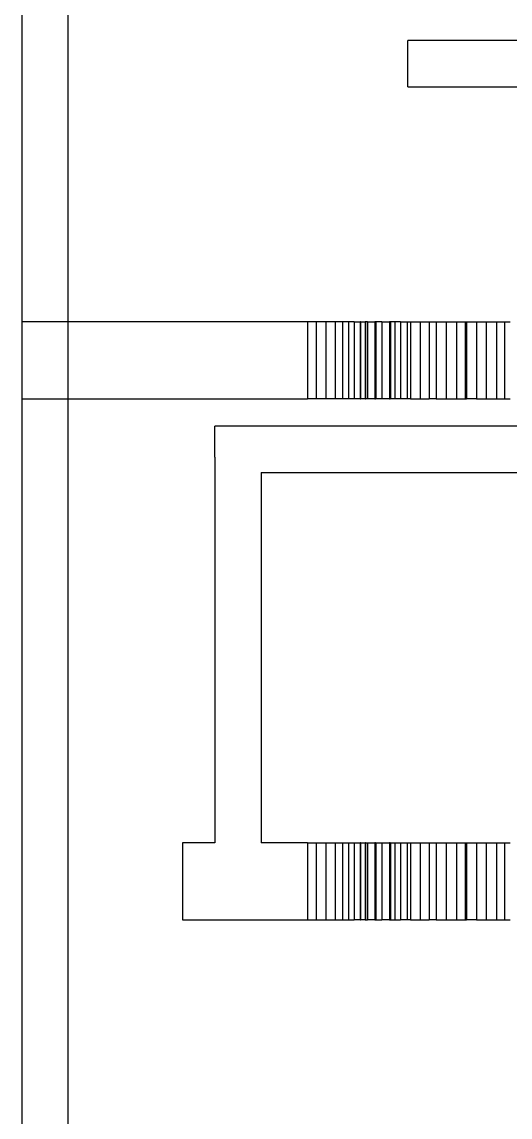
# Model space of a CAD drawing. Extents: x -49 to 4846, y -968 to 1090.
# Drawn here: x 4445.7 to 4509, y 850.3 to 992.3 of the extents above; entities that cross this region are included whole.
import ezdxf

# ---------------------------------------------------------------- set-up
doc = ezdxf.new("R2010")
doc.units = 0
doc.layers.get('0').update_dxf_attribs({"linetype": 'CONTINUOUS'})

msp = doc.modelspace()

# ---------------------------------------------------------------- linework, layer by layer
for p, q in [((4445.735918, 1015.826559), (4445.735918, 765.826559)), ((4445.735918, 1015.826559), (4445.735918, 765.826559)), ((4451.735918, 765.826559), (4451.735918, 1015.826559)), ((4495.735918, 983.891893), (4495.735918, 989.891893)), ((4610.735918, 989.891893), (4495.735918, 989.891893)), ((4495.735918, 983.891893), (4495.735918, 989.891893)), ((4495.735918, 983.891893), (4745.735918, 983.891893)), ((4482.735738, 953.419892), (4445.735918, 953.419892)), ((4482.735738, 953.419892), (4482.735738, 943.419892)), ((4445.735918, 943.419892), (4482.735738, 943.419892)), ((4470.735918, 935.86871), (4470.735918, 939.891893)), ((4540.735918, 939.891893), (4470.735918, 939.891893)), ((4470.735918, 935.86871), (4470.735918, 939.891893)), ((4470.735918, 935.86871), (4470.735918, 885.86871)), ((4470.735918, 935.86871), (4470.735918, 885.86871)), ((4476.735918, 933.891893), (4540.735918, 933.891893)), ((4476.735918, 933.891893), (4476.735918, 885.86871)), ((4470.735918, 885.86871), (4466.53984, 885.86871)), ((4482.735738, 885.86871), (4476.735918, 885.86871)), ((4482.735738, 885.86871), (4482.735738, 875.86871)), ((4466.53984, 875.86871), (4482.735738, 875.86871))]:
    msp.add_line(p, q)
at = {"color": 6}
for p, q in [((4445.735918, 953.419892), (4445.735918, 943.419892)), ((4482.741, 953.419892), (4482.737053, 953.419892)), ((4483.842085, 953.419892), (4482.741, 953.419892)), ((4482.741, 953.419892), (4482.741, 943.419892)), ((4485.119254, 953.419892), (4483.842085, 953.419892)), ((4483.842085, 953.419892), (4483.842085, 943.419892)), ((4486.318765, 953.419892), (4485.119254, 953.419892)), ((4485.119254, 953.419892), (4485.119254, 943.419892)), ((4487.240808, 953.419892), (4486.318765, 953.419892)), ((4486.318765, 953.419892), (4486.318765, 943.419892)), ((4488.031898, 953.419892), (4487.240806, 953.419892)), ((4487.240808, 953.419892), (4487.240808, 943.419892)), ((4488.776507, 953.419892), (4488.031898, 953.419892)), ((4488.031898, 953.419892), (4488.031898, 943.419892)), ((4488.776507, 953.419892), (4488.776507, 943.419892)), ((4488.776508, 953.419892), (4489.558954, 953.419892)), ((4489.573401, 953.419892), (4489.558681, 953.419892)), ((4489.558954, 953.419892), (4489.558954, 943.419892)), ((4489.573401, 953.419892), (4489.57814, 953.419892)), ((4489.57814, 953.419892), (4489.57814, 943.419892)), ((4489.57814, 953.419892), (4490.183044, 953.419892)), ((4490.22713, 953.419892), (4490.183044, 953.419892)), ((4490.183044, 953.419892), (4490.183044, 943.419892)), ((4490.22713, 953.419892), (4490.241795, 953.419892)), ((4490.22713, 953.419892), (4490.22713, 943.419892)), ((4490.241795, 953.419892), (4490.241795, 943.419892)), ((4490.516304, 953.419892), (4490.241795, 953.419892)), ((4490.516304, 953.419892), (4490.516304, 943.419892)), ((4490.516306, 953.419892), (4491.443448, 953.419892)), ((4491.516686, 953.419892), (4491.443448, 953.419892)), ((4491.443448, 953.419892), (4491.443448, 943.419892)), ((4491.516686, 953.419892), (4491.546685, 953.419892)), ((4491.516686, 953.419892), (4491.516686, 943.419892)), ((4491.546685, 953.419892), (4491.546685, 943.419892)), ((4491.570285, 953.419892), (4491.546685, 953.419892)), ((4492.340727, 953.419892), (4491.570285, 953.419892)), ((4491.570285, 953.419892), (4491.570285, 943.419892)), ((4492.340727, 953.419892), (4492.340727, 943.419892)), ((4492.340729, 953.419892), (4493.333752, 953.419892)), ((4493.435784, 953.419892), (4493.333752, 953.419892)), ((4493.333752, 953.419892), (4493.333752, 943.419892)), ((4493.435784, 953.419892), (4493.486452, 953.419892)), ((4493.435784, 953.419892), (4493.435784, 943.419892)), ((4493.486452, 953.419892), (4493.486452, 943.419892)), ((4494.019094, 953.419892), (4493.486452, 953.419892)), ((4494.790679, 953.419892), (4494.019094, 953.419892)), ((4494.019094, 953.419892), (4494.019094, 943.419892)), ((4494.790679, 953.419892), (4494.790679, 943.419892)), ((4494.79068, 953.419892), (4495.622289, 953.419892)), ((4495.622289, 953.419892), (4495.622289, 943.419892)), ((4495.622289, 953.419892), (4496.081754, 953.419892)), ((4496.081754, 953.419892), (4496.081754, 943.419892)), ((4496.081754, 953.419892), (4497.330847, 953.419892)), ((4497.330847, 953.419892), (4497.330847, 943.419892)), ((4497.330847, 953.419892), (4498.502875, 953.419892)), ((4498.502875, 953.419892), (4498.502875, 943.419892)), ((4498.502875, 953.419892), (4499.401722, 953.419892)), ((4499.401722, 953.419892), (4499.401722, 943.419892)), ((4499.401722, 953.419892), (4500.684524, 953.419892)), ((4500.684524, 953.419892), (4500.684524, 943.419892)), ((4500.684524, 953.419892), (4502.039154, 953.419892)), ((4502.039154, 953.419892), (4502.039154, 943.419892)), ((4502.039154, 953.419892), (4503.161902, 953.419892)), ((4503.161902, 953.419892), (4503.161902, 943.419892)), ((4503.161902, 953.419892), (4503.319179, 953.419892)), ((4503.319179, 953.419892), (4503.319179, 943.419892)), ((4503.319179, 953.419892), (4504.618126, 953.419892)), ((4504.618126, 953.419892), (4504.618126, 943.419892)), ((4504.618126, 953.419892), (4505.878572, 953.419892)), ((4505.878572, 953.419892), (4505.878572, 943.419892)), ((4505.878572, 953.419892), (4507.191215, 953.419892)), ((4507.191215, 953.419892), (4507.191215, 943.419892)), ((4507.191215, 953.419892), (4508.262137, 953.419892)), ((4508.262137, 953.419892), (4508.262137, 943.419892)), ((4508.262137, 953.419892), (4508.965069, 953.419892)), ((4482.737053, 943.419892), (4482.741, 943.419892)), ((4483.842085, 943.419892), (4482.741, 943.419892)), ((4485.119254, 943.419892), (4483.842085, 943.419892)), ((4486.318765, 943.419892), (4485.119254, 943.419892)), ((4487.240808, 943.419892), (4486.318765, 943.419892)), ((4488.031898, 943.419892), (4487.240806, 943.419892)), ((4488.776507, 943.419892), (4488.031898, 943.419892)), ((4489.558954, 943.419892), (4488.776508, 943.419892)), ((4489.558681, 943.419892), (4489.573401, 943.419892)), ((4489.57814, 943.419892), (4489.573401, 943.419892)), ((4490.183044, 943.419892), (4489.57814, 943.419892)), ((4490.183044, 943.419892), (4490.22713, 943.419892)), ((4490.241795, 943.419892), (4490.22713, 943.419892)), ((4490.516304, 943.419892), (4490.241795, 943.419892)), ((4491.443448, 943.419892), (4490.516306, 943.419892)), ((4491.443448, 943.419892), (4491.516686, 943.419892)), ((4491.546685, 943.419892), (4491.516686, 943.419892)), ((4491.570285, 943.419892), (4491.546685, 943.419892)), ((4492.340727, 943.419892), (4491.570285, 943.419892)), ((4493.333752, 943.419892), (4492.340729, 943.419892)), ((4493.333752, 943.419892), (4493.435784, 943.419892)), ((4493.486452, 943.419892), (4493.435784, 943.419892)), ((4494.019094, 943.419892), (4493.486452, 943.419892)), ((4494.790679, 943.419892), (4494.019094, 943.419892)), ((4495.622289, 943.419892), (4494.79068, 943.419892)), ((4496.081754, 943.419892), (4495.622289, 943.419892)), ((4496.081754, 943.419892), (4497.330847, 943.419892)), ((4497.330847, 943.419892), (4498.502875, 943.419892)), ((4499.401722, 943.419892), (4498.502875, 943.419892)), ((4499.401722, 943.419892), (4500.684524, 943.419892)), ((4500.684524, 943.419892), (4502.039154, 943.419892)), ((4502.039154, 943.419892), (4503.161902, 943.419892)), ((4503.161902, 943.419892), (4503.319179, 943.419892)), ((4504.618126, 943.419892), (4503.319179, 943.419892)), ((4504.618126, 943.419892), (4505.878572, 943.419892)), ((4505.878572, 943.419892), (4507.191215, 943.419892)), ((4507.191215, 943.419892), (4508.262137, 943.419892)), ((4508.262137, 943.419892), (4508.965069, 943.419892)), ((4466.53984, 885.86871), (4466.53984, 875.86871)), ((4482.741, 885.86871), (4482.735738, 885.86871)), ((4482.741, 885.86871), (4483.842085, 885.86871)), ((4482.741, 885.86871), (4482.741, 875.86871)), ((4483.842085, 885.86871), (4485.119254, 885.86871)), ((4483.842085, 885.86871), (4483.842085, 875.86871)), ((4485.119254, 885.86871), (4486.318765, 885.86871)), ((4485.119254, 885.86871), (4485.119254, 875.86871)), ((4486.318765, 885.86871), (4487.240808, 885.86871)), ((4486.318765, 885.86871), (4486.318765, 875.86871)), ((4487.240806, 885.86871), (4488.031898, 885.86871)), ((4487.240806, 885.86871), (4487.240806, 875.86871)), ((4488.031898, 885.86871), (4488.776507, 885.86871)), ((4488.031898, 885.86871), (4488.031898, 875.86871)), ((4488.776508, 885.86871), (4489.558954, 885.86871)), ((4488.776508, 885.86871), (4488.776508, 875.86871)), ((4489.573401, 885.86871), (4489.558681, 885.86871)), ((4489.558954, 885.86871), (4489.558954, 875.86871)), ((4489.573401, 885.86871), (4489.57814, 885.86871)), ((4489.57814, 885.86871), (4489.57814, 875.86871)), ((4489.57814, 885.86871), (4490.183044, 885.86871)), ((4490.22713, 885.86871), (4490.183044, 885.86871)), ((4490.183044, 885.86871), (4490.183044, 875.86871)), ((4490.22713, 885.86871), (4490.241795, 885.86871)), ((4490.22713, 885.86871), (4490.22713, 875.86871)), ((4490.241795, 885.86871), (4490.241795, 875.86871)), ((4490.241795, 885.86871), (4490.516304, 885.86871)), ((4490.516306, 885.86871), (4491.443448, 885.86871)), ((4490.516306, 885.86871), (4490.516306, 875.86871)), ((4491.516686, 885.86871), (4491.443448, 885.86871)), ((4491.443448, 885.86871), (4491.443448, 875.86871)), ((4491.516686, 885.86871), (4491.546685, 885.86871)), ((4491.516686, 885.86871), (4491.516686, 875.86871)), ((4491.546685, 885.86871), (4491.546685, 875.86871)), ((4491.546685, 885.86871), (4491.570285, 885.86871)), ((4491.570285, 885.86871), (4492.340727, 885.86871)), ((4491.570285, 885.86871), (4491.570285, 875.86871)), ((4492.340729, 885.86871), (4493.333752, 885.86871)), ((4492.340729, 885.86871), (4492.340729, 875.86871)), ((4493.435784, 885.86871), (4493.333752, 885.86871)), ((4493.333752, 885.86871), (4493.333752, 875.86871)), ((4493.435784, 885.86871), (4493.437472, 885.86871)), ((4493.435784, 885.86871), (4493.486452, 885.86871)), ((4493.435784, 885.86871), (4493.435784, 875.86871)), ((4493.486452, 885.86871), (4493.486452, 875.86871)), ((4493.486452, 885.86871), (4494.019094, 885.86871)), ((4494.019094, 885.86871), (4494.790679, 885.86871)), ((4494.019094, 885.86871), (4494.019094, 875.86871)), ((4494.79068, 885.86871), (4495.622289, 885.86871)), ((4494.79068, 885.86871), (4494.79068, 875.86871)), ((4495.622289, 885.86871), (4496.081754, 885.86871)), ((4495.622289, 885.86871), (4495.622289, 875.86871)), ((4496.081754, 885.86871), (4497.330847, 885.86871)), ((4496.081754, 885.86871), (4496.081754, 875.86871)), ((4497.330847, 885.86871), (4498.502875, 885.86871)), ((4497.330847, 885.86871), (4497.330847, 875.86871)), ((4498.502875, 885.86871), (4499.401722, 885.86871)), ((4498.502875, 885.86871), (4498.502875, 875.86871)), ((4499.401722, 885.86871), (4500.684524, 885.86871)), ((4499.401722, 885.86871), (4499.401722, 875.86871)), ((4500.684524, 885.86871), (4502.039154, 885.86871)), ((4500.684524, 885.86871), (4500.684524, 875.86871)), ((4502.039154, 885.86871), (4503.161902, 885.86871)), ((4502.039154, 885.86871), (4502.039154, 875.86871)), ((4503.161902, 885.86871), (4503.319179, 885.86871)), ((4503.161902, 885.86871), (4503.161902, 875.86871)), ((4503.319179, 885.86871), (4504.618126, 885.86871)), ((4503.319179, 885.86871), (4503.319179, 875.86871)), ((4504.618126, 885.86871), (4505.878572, 885.86871)), ((4504.618126, 885.86871), (4504.618126, 875.86871)), ((4505.878572, 885.86871), (4507.191215, 885.86871)), ((4505.878572, 885.86871), (4505.878572, 875.86871)), ((4507.191215, 885.86871), (4508.262137, 885.86871)), ((4507.191215, 885.86871), (4507.191215, 875.86871)), ((4508.262137, 885.86871), (4508.965069, 885.86871)), ((4508.262137, 885.86871), (4508.262137, 875.86871)), ((4482.735738, 875.86871), (4482.741, 875.86871)), ((4482.741, 875.86871), (4483.842085, 875.86871)), ((4483.842085, 875.86871), (4485.119254, 875.86871)), ((4485.119254, 875.86871), (4486.318765, 875.86871)), ((4486.318765, 875.86871), (4487.240808, 875.86871)), ((4487.240806, 875.86871), (4488.031898, 875.86871)), ((4488.031898, 875.86871), (4488.776507, 875.86871)), ((4489.558954, 875.86871), (4488.776508, 875.86871)), ((4489.558681, 875.86871), (4489.573401, 875.86871)), ((4489.57814, 875.86871), (4489.573401, 875.86871)), ((4490.183044, 875.86871), (4489.57814, 875.86871)), ((4490.183044, 875.86871), (4490.22713, 875.86871)), ((4490.241795, 875.86871), (4490.22713, 875.86871)), ((4490.241795, 875.86871), (4490.516304, 875.86871)), ((4491.443448, 875.86871), (4490.516306, 875.86871)), ((4491.443448, 875.86871), (4491.516686, 875.86871)), ((4491.546685, 875.86871), (4491.516686, 875.86871)), ((4491.546685, 875.86871), (4491.570285, 875.86871)), ((4491.570285, 875.86871), (4492.340727, 875.86871)), ((4493.333752, 875.86871), (4492.340729, 875.86871)), ((4493.333752, 875.86871), (4493.435784, 875.86871)), ((4493.435784, 875.86871), (4493.437472, 875.86871)), ((4493.486452, 875.86871), (4493.435784, 875.86871)), ((4493.486452, 875.86871), (4494.019094, 875.86871)), ((4494.019094, 875.86871), (4494.790679, 875.86871)), ((4495.622289, 875.86871), (4494.79068, 875.86871)), ((4496.081754, 875.86871), (4495.622289, 875.86871)), ((4496.081754, 875.86871), (4497.330847, 875.86871)), ((4497.330847, 875.86871), (4498.502875, 875.86871)), ((4499.401722, 875.86871), (4498.502875, 875.86871)), ((4499.401722, 875.86871), (4500.684524, 875.86871)), ((4500.684524, 875.86871), (4502.039154, 875.86871)), ((4502.039154, 875.86871), (4503.161902, 875.86871)), ((4503.161902, 875.86871), (4503.319179, 875.86871)), ((4504.618126, 875.86871), (4503.319179, 875.86871)), ((4504.618126, 875.86871), (4505.878572, 875.86871)), ((4505.878572, 875.86871), (4507.191215, 875.86871)), ((4507.191215, 875.86871), (4508.262137, 875.86871)), ((4508.262137, 875.86871), (4508.965069, 875.86871))]:
    msp.add_line(p, q, dxfattribs=at)

doc.saveas('drawing.dxf')
